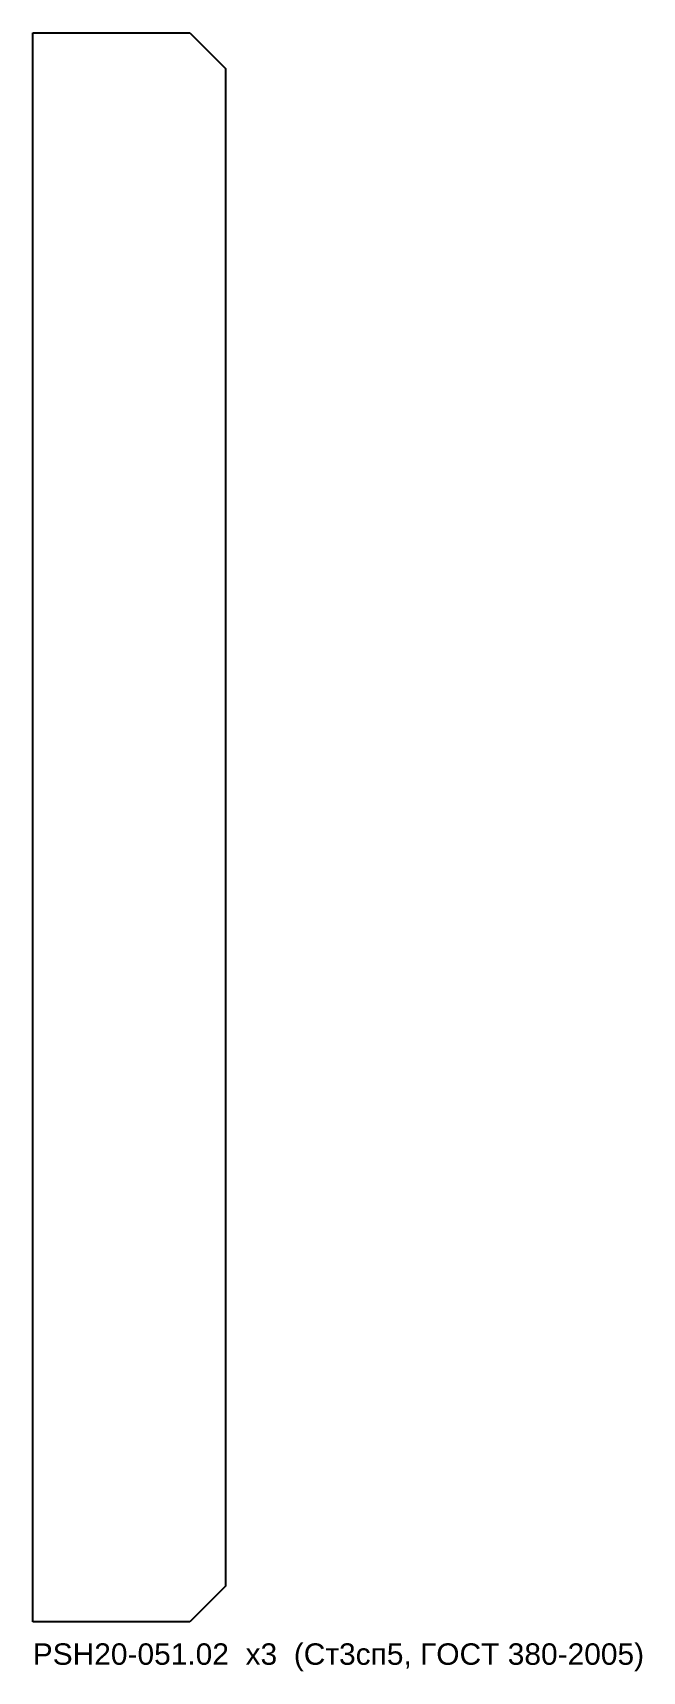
# Model space of a CAD drawing. Header units: millimetres. Extents: x -27 to 144, y -236 to 222.
import ezdxf

# ---------------------------------------------------------------- set-up
doc = ezdxf.new("R2010")
doc.units = ezdxf.units.MM
doc.layers.add('CUT', color=1, linetype='Continuous')
doc.layers.add('MARK', color=5, linetype='Continuous')
doc.styles.add('GOST', font='Arial')

msp = doc.modelspace()

# ---------------------------------------------------------------- linework, layer by layer
at = {"layer": 'CUT'}
for p, q in [((-26.64, 222.5), (17.36, 222.5)), ((-26.64, -222.5), (-26.64, 222.5)), ((17.36, 222.5), (27.36, 212.5)), ((27.36, 212.5), (27.36, -212.5)), ((27.36, -212.5), (17.36, -222.5)), ((17.36, -222.5), (-26.64, -222.5))]:
    msp.add_line(p, q, dxfattribs=at)

# ---------------------------------------------------------------- texts
at = {"layer": 'MARK', "style": 'GOST'}
msp.add_text('PSH20-051.02  x3  (Ст3сп5, ГОСТ 380-2005)', height=6, dxfattribs=at).set_placement((-26.64, -234.5))

doc.saveas('drawing.dxf')
